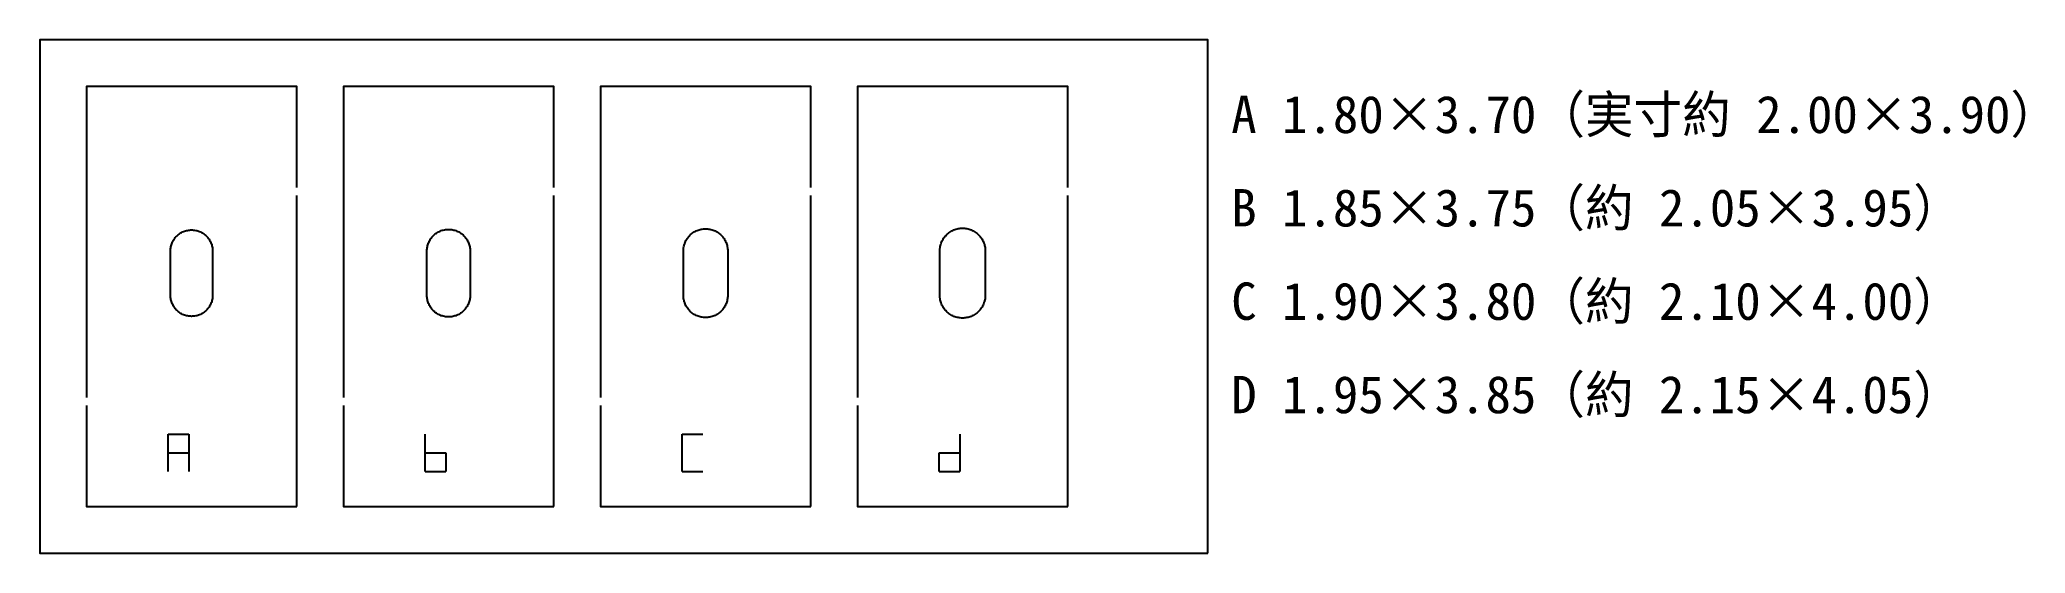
# Model space of a CAD drawing. Header units: millimetres. Extents: x 0 to 85, y 0 to 22.
import ezdxf

# ---------------------------------------------------------------- set-up
doc = ezdxf.new("R2010")
doc.units = ezdxf.units.MM
doc.layers.add('CUT_red', color=1, linetype='Continuous', true_color=0xff0000)
doc.layers.add('ENGRAVE_blue', color=5, linetype='Continuous', true_color=0x0000ff)
doc.layers.add('REF_delete', color=7, linetype='Continuous')

msp = doc.modelspace()

# ---------------------------------------------------------------- linework, layer by layer
at = {"layer": 'CUT_red', "true_color": 0xff0000}
for points in [[(11, 15.675), (11, 20), (2, 20), (2, 6.675)], [(22, 15.675), (22, 20), (13, 20), (13, 6.675)], [(33, 15.675), (33, 20), (24, 20), (24, 6.675)], [(44, 15.675), (44, 20), (35, 20), (35, 6.675)], [(11, 2), (11, 15.325)], [(22, 2), (22, 15.325)], [(33, 2), (33, 15.325)], [(44, 2), (44, 15.325)], [(7.399, 11.006), (7.396, 10.962), (7.39, 10.918), (7.383, 10.874), (7.373, 10.831), (7.361, 10.789), (7.347, 10.747), (7.331, 10.706), (7.314, 10.665), (7.294, 10.626), (7.272, 10.587), (7.248, 10.55), (7.223, 10.514), (7.196, 10.479), (7.167, 10.446), (7.136, 10.414), (7.104, 10.383), (7.071, 10.354), (7.036, 10.327), (7, 10.302), (6.963, 10.278), (6.924, 10.256), (6.885, 10.236), (6.844, 10.219), (6.803, 10.203), (6.761, 10.189), (6.719, 10.177), (6.676, 10.167), (6.632, 10.16), (6.588, 10.154), (6.544, 10.151), (6.5, 10.15), (6.456, 10.151), (6.412, 10.154), (6.368, 10.16), (6.324, 10.167), (6.281, 10.177), (6.239, 10.189), (6.197, 10.203), (6.156, 10.219), (6.115, 10.236), (6.076, 10.256), (6.037, 10.278), (6, 10.302), (5.964, 10.327), (5.929, 10.354), (5.896, 10.383), (5.864, 10.414), (5.833, 10.446), (5.804, 10.479), (5.777, 10.514), (5.752, 10.55), (5.728, 10.587), (5.706, 10.626), (5.686, 10.665), (5.669, 10.706), (5.653, 10.747), (5.639, 10.789), (5.627, 10.831), (5.617, 10.874), (5.61, 10.918), (5.604, 10.962), (5.601, 11.006), (5.6, 11.05), (5.6, 12.95), (5.601, 12.994), (5.604, 13.038), (5.61, 13.082), (5.617, 13.126), (5.627, 13.169), (5.639, 13.211), (5.653, 13.253), (5.669, 13.294), (5.686, 13.335), (5.706, 13.374), (5.728, 13.413), (5.752, 13.45), (5.777, 13.486), (5.804, 13.521), (5.833, 13.554), (5.864, 13.586), (5.896, 13.617), (5.929, 13.646), (5.964, 13.673), (6, 13.698), (6.037, 13.722), (6.076, 13.744), (6.115, 13.764), (6.156, 13.781), (6.197, 13.797), (6.239, 13.811), (6.281, 13.823), (6.324, 13.833), (6.368, 13.84), (6.412, 13.846), (6.456, 13.849), (6.5, 13.85), (6.544, 13.849), (6.588, 13.846), (6.632, 13.84), (6.676, 13.833), (6.719, 13.823), (6.761, 13.811), (6.803, 13.797), (6.844, 13.781), (6.885, 13.764), (6.924, 13.744), (6.963, 13.722), (7, 13.698), (7.036, 13.673), (7.071, 13.646), (7.104, 13.617), (7.136, 13.586), (7.167, 13.554), (7.196, 13.521), (7.223, 13.486), (7.248, 13.45), (7.272, 13.413), (7.294, 13.374), (7.314, 13.335), (7.331, 13.294), (7.347, 13.253), (7.361, 13.211), (7.373, 13.169), (7.383, 13.126), (7.39, 13.082), (7.396, 13.038), (7.399, 12.994), (7.4, 12.95), (7.4, 11.05), (7.399, 11.006)], [(18.424, 11.005), (18.421, 10.959), (18.415, 10.914), (18.407, 10.87), (18.397, 10.825), (18.385, 10.781), (18.371, 10.738), (18.355, 10.696), (18.336, 10.655), (18.316, 10.614), (18.293, 10.574), (18.269, 10.536), (18.243, 10.499), (18.215, 10.463), (18.185, 10.429), (18.154, 10.396), (18.121, 10.365), (18.087, 10.335), (18.051, 10.307), (18.014, 10.281), (17.976, 10.257), (17.936, 10.234), (17.895, 10.214), (17.854, 10.195), (17.812, 10.179), (17.769, 10.165), (17.725, 10.153), (17.68, 10.143), (17.636, 10.135), (17.591, 10.129), (17.545, 10.126), (17.5, 10.125), (17.455, 10.126), (17.409, 10.129), (17.364, 10.135), (17.32, 10.143), (17.275, 10.153), (17.231, 10.165), (17.188, 10.179), (17.146, 10.195), (17.105, 10.214), (17.064, 10.234), (17.024, 10.257), (16.986, 10.281), (16.949, 10.307), (16.913, 10.335), (16.879, 10.365), (16.846, 10.396), (16.815, 10.429), (16.785, 10.463), (16.757, 10.499), (16.731, 10.536), (16.707, 10.574), (16.684, 10.614), (16.664, 10.655), (16.645, 10.696), (16.629, 10.738), (16.615, 10.781), (16.603, 10.825), (16.593, 10.87), (16.585, 10.914), (16.579, 10.959), (16.576, 11.005), (16.575, 11.05), (16.575, 12.95), (16.576, 12.995), (16.579, 13.041), (16.585, 13.086), (16.593, 13.13), (16.603, 13.175), (16.615, 13.219), (16.629, 13.262), (16.645, 13.304), (16.664, 13.345), (16.684, 13.386), (16.707, 13.426), (16.731, 13.464), (16.757, 13.501), (16.785, 13.537), (16.815, 13.571), (16.846, 13.604), (16.879, 13.635), (16.913, 13.665), (16.949, 13.693), (16.986, 13.719), (17.024, 13.743), (17.064, 13.766), (17.105, 13.786), (17.146, 13.805), (17.188, 13.821), (17.231, 13.835), (17.275, 13.847), (17.32, 13.857), (17.364, 13.865), (17.409, 13.871), (17.455, 13.874), (17.5, 13.875), (17.545, 13.874), (17.591, 13.871), (17.636, 13.865), (17.68, 13.857), (17.725, 13.847), (17.769, 13.835), (17.812, 13.821), (17.854, 13.805), (17.895, 13.786), (17.936, 13.766), (17.976, 13.743), (18.014, 13.719), (18.051, 13.693), (18.087, 13.665), (18.121, 13.635), (18.154, 13.604), (18.185, 13.571), (18.215, 13.537), (18.243, 13.501), (18.269, 13.464), (18.293, 13.426), (18.316, 13.386), (18.336, 13.345), (18.355, 13.304), (18.371, 13.262), (18.385, 13.219), (18.397, 13.175), (18.407, 13.13), (18.415, 13.086), (18.421, 13.041), (18.424, 12.995), (18.425, 12.95), (18.425, 11.05), (18.424, 11.005)], [(29.449, 11.003), (29.445, 10.957), (29.44, 10.911), (29.432, 10.865), (29.422, 10.819), (29.409, 10.774), (29.394, 10.73), (29.378, 10.686), (29.359, 10.644), (29.338, 10.602), (29.315, 10.562), (29.29, 10.522), (29.263, 10.484), (29.234, 10.447), (29.204, 10.412), (29.172, 10.378), (29.138, 10.346), (29.103, 10.316), (29.066, 10.287), (29.028, 10.26), (28.988, 10.235), (28.948, 10.212), (28.906, 10.191), (28.864, 10.172), (28.82, 10.156), (28.776, 10.141), (28.731, 10.128), (28.685, 10.118), (28.639, 10.11), (28.593, 10.105), (28.547, 10.101), (28.5, 10.1), (28.453, 10.101), (28.407, 10.105), (28.361, 10.11), (28.315, 10.118), (28.269, 10.128), (28.224, 10.141), (28.18, 10.156), (28.136, 10.172), (28.094, 10.191), (28.052, 10.212), (28.012, 10.235), (27.972, 10.26), (27.934, 10.287), (27.897, 10.316), (27.862, 10.346), (27.828, 10.378), (27.796, 10.412), (27.766, 10.447), (27.737, 10.484), (27.71, 10.522), (27.685, 10.562), (27.662, 10.602), (27.641, 10.644), (27.622, 10.686), (27.606, 10.73), (27.591, 10.774), (27.578, 10.819), (27.568, 10.865), (27.56, 10.911), (27.555, 10.957), (27.551, 11.003), (27.55, 11.05), (27.55, 12.95), (27.551, 12.997), (27.555, 13.043), (27.56, 13.089), (27.568, 13.135), (27.578, 13.181), (27.591, 13.226), (27.606, 13.27), (27.622, 13.314), (27.641, 13.356), (27.662, 13.398), (27.685, 13.438), (27.71, 13.478), (27.737, 13.516), (27.766, 13.553), (27.796, 13.588), (27.828, 13.622), (27.862, 13.654), (27.897, 13.684), (27.934, 13.713), (27.972, 13.74), (28.012, 13.765), (28.052, 13.788), (28.094, 13.809), (28.136, 13.828), (28.18, 13.844), (28.224, 13.859), (28.269, 13.872), (28.315, 13.882), (28.361, 13.89), (28.407, 13.895), (28.453, 13.899), (28.5, 13.9), (28.547, 13.899), (28.593, 13.895), (28.639, 13.89), (28.685, 13.882), (28.731, 13.872), (28.776, 13.859), (28.82, 13.844), (28.864, 13.828), (28.906, 13.809), (28.948, 13.788), (28.988, 13.765), (29.028, 13.74), (29.066, 13.713), (29.103, 13.684), (29.138, 13.654), (29.172, 13.622), (29.204, 13.588), (29.234, 13.553), (29.263, 13.516), (29.29, 13.478), (29.315, 13.438), (29.338, 13.398), (29.359, 13.356), (29.378, 13.314), (29.394, 13.27), (29.409, 13.226), (29.422, 13.181), (29.432, 13.135), (29.44, 13.089), (29.445, 13.043), (29.449, 12.997), (29.45, 12.95), (29.45, 11.05), (29.449, 11.003)], [(40.474, 11.002), (40.47, 10.954), (40.464, 10.907), (40.456, 10.86), (40.446, 10.813), (40.433, 10.767), (40.418, 10.722), (40.401, 10.677), (40.381, 10.633), (40.36, 10.59), (40.336, 10.549), (40.311, 10.508), (40.283, 10.469), (40.254, 10.431), (40.222, 10.395), (40.189, 10.361), (40.155, 10.328), (40.119, 10.296), (40.081, 10.267), (40.042, 10.239), (40.001, 10.214), (39.96, 10.19), (39.917, 10.169), (39.873, 10.149), (39.828, 10.132), (39.783, 10.117), (39.737, 10.104), (39.69, 10.094), (39.643, 10.086), (39.596, 10.08), (39.548, 10.076), (39.5, 10.075), (39.452, 10.076), (39.404, 10.08), (39.357, 10.086), (39.31, 10.094), (39.263, 10.104), (39.217, 10.117), (39.172, 10.132), (39.127, 10.149), (39.083, 10.169), (39.04, 10.19), (38.999, 10.214), (38.958, 10.239), (38.919, 10.267), (38.881, 10.296), (38.845, 10.328), (38.811, 10.361), (38.778, 10.395), (38.746, 10.431), (38.717, 10.469), (38.689, 10.508), (38.664, 10.549), (38.64, 10.59), (38.619, 10.633), (38.599, 10.677), (38.582, 10.722), (38.567, 10.767), (38.554, 10.813), (38.544, 10.86), (38.536, 10.907), (38.53, 10.954), (38.526, 11.002), (38.525, 11.05), (38.525, 12.95), (38.526, 12.998), (38.53, 13.046), (38.536, 13.093), (38.544, 13.14), (38.554, 13.187), (38.567, 13.233), (38.582, 13.278), (38.599, 13.323), (38.619, 13.367), (38.64, 13.41), (38.664, 13.451), (38.689, 13.492), (38.717, 13.531), (38.746, 13.569), (38.778, 13.605), (38.811, 13.639), (38.845, 13.672), (38.881, 13.704), (38.919, 13.733), (38.958, 13.761), (38.999, 13.786), (39.04, 13.81), (39.083, 13.831), (39.127, 13.851), (39.172, 13.868), (39.217, 13.883), (39.263, 13.896), (39.31, 13.906), (39.357, 13.914), (39.404, 13.92), (39.452, 13.924), (39.5, 13.925), (39.548, 13.924), (39.596, 13.92), (39.643, 13.914), (39.69, 13.906), (39.737, 13.896), (39.783, 13.883), (39.828, 13.868), (39.873, 13.851), (39.917, 13.831), (39.96, 13.81), (40.001, 13.786), (40.042, 13.761), (40.081, 13.733), (40.119, 13.704), (40.155, 13.672), (40.189, 13.639), (40.222, 13.605), (40.254, 13.569), (40.283, 13.531), (40.311, 13.492), (40.336, 13.451), (40.36, 13.41), (40.381, 13.367), (40.401, 13.323), (40.418, 13.278), (40.433, 13.233), (40.446, 13.187), (40.456, 13.14), (40.464, 13.093), (40.47, 13.046), (40.474, 12.998), (40.475, 12.95), (40.475, 11.05), (40.474, 11.002)], [(2, 6.325), (2, 2), (11, 2)], [(13, 6.325), (13, 2), (22, 2)], [(24, 6.325), (24, 2), (33, 2)], [(35, 6.325), (35, 2), (44, 2)]]:
    msp.add_lwpolyline(points, dxfattribs=at)
at = {"layer": 'ENGRAVE_blue', "true_color": 0x0000ff}
for points in [[(5.5, 4.3), (5.5, 5.1)], [(5.5, 5.1), (6.38, 5.1)], [(6.38, 5.1), (6.38, 4.3)], [(16.5, 4.3), (16.5, 5.1)], [(27.5, 5.1), (28.38, 5.1)], [(27.5, 4.3), (27.5, 5.1)], [(39.38, 5.1), (39.38, 4.3)], [(5.5, 3.5), (5.5, 4.3)], [(5.5, 4.3), (6.38, 4.3)], [(6.38, 4.3), (6.38, 3.5)], [(16.5, 3.5), (16.5, 4.3)], [(16.5, 4.3), (17.38, 4.3)], [(17.38, 4.3), (17.38, 3.5)], [(27.5, 3.5), (27.5, 4.3)], [(38.5, 3.5), (38.5, 4.3)], [(38.5, 4.3), (39.38, 4.3)], [(39.38, 4.3), (39.38, 3.5)], [(16.5, 3.5), (17.38, 3.5)], [(27.5, 3.5), (28.38, 3.5)], [(38.5, 3.5), (39.38, 3.5)]]:
    msp.add_lwpolyline(points, dxfattribs=at)
at = {"layer": 'REF_delete'}
msp.add_lwpolyline([(50, 0), (50, 22), (0, 22), (0, 0), (50, 0)], dxfattribs=at)

# ---------------------------------------------------------------- texts
for s, p in [('A 1.80×3.70（実寸約 2.00×3.90）', (51, 18)), ('B 1.85×3.75（約 2.05×3.95）', (51, 14)), ('C 1.90×3.80（約 2.10×4.00）', (51, 10)), ('D 1.95×3.85（約 2.15×4.05）', (51, 6))]:
    msp.add_text(s, height=1.6, dxfattribs=at).set_placement(p)

doc.saveas('drawing.dxf')
